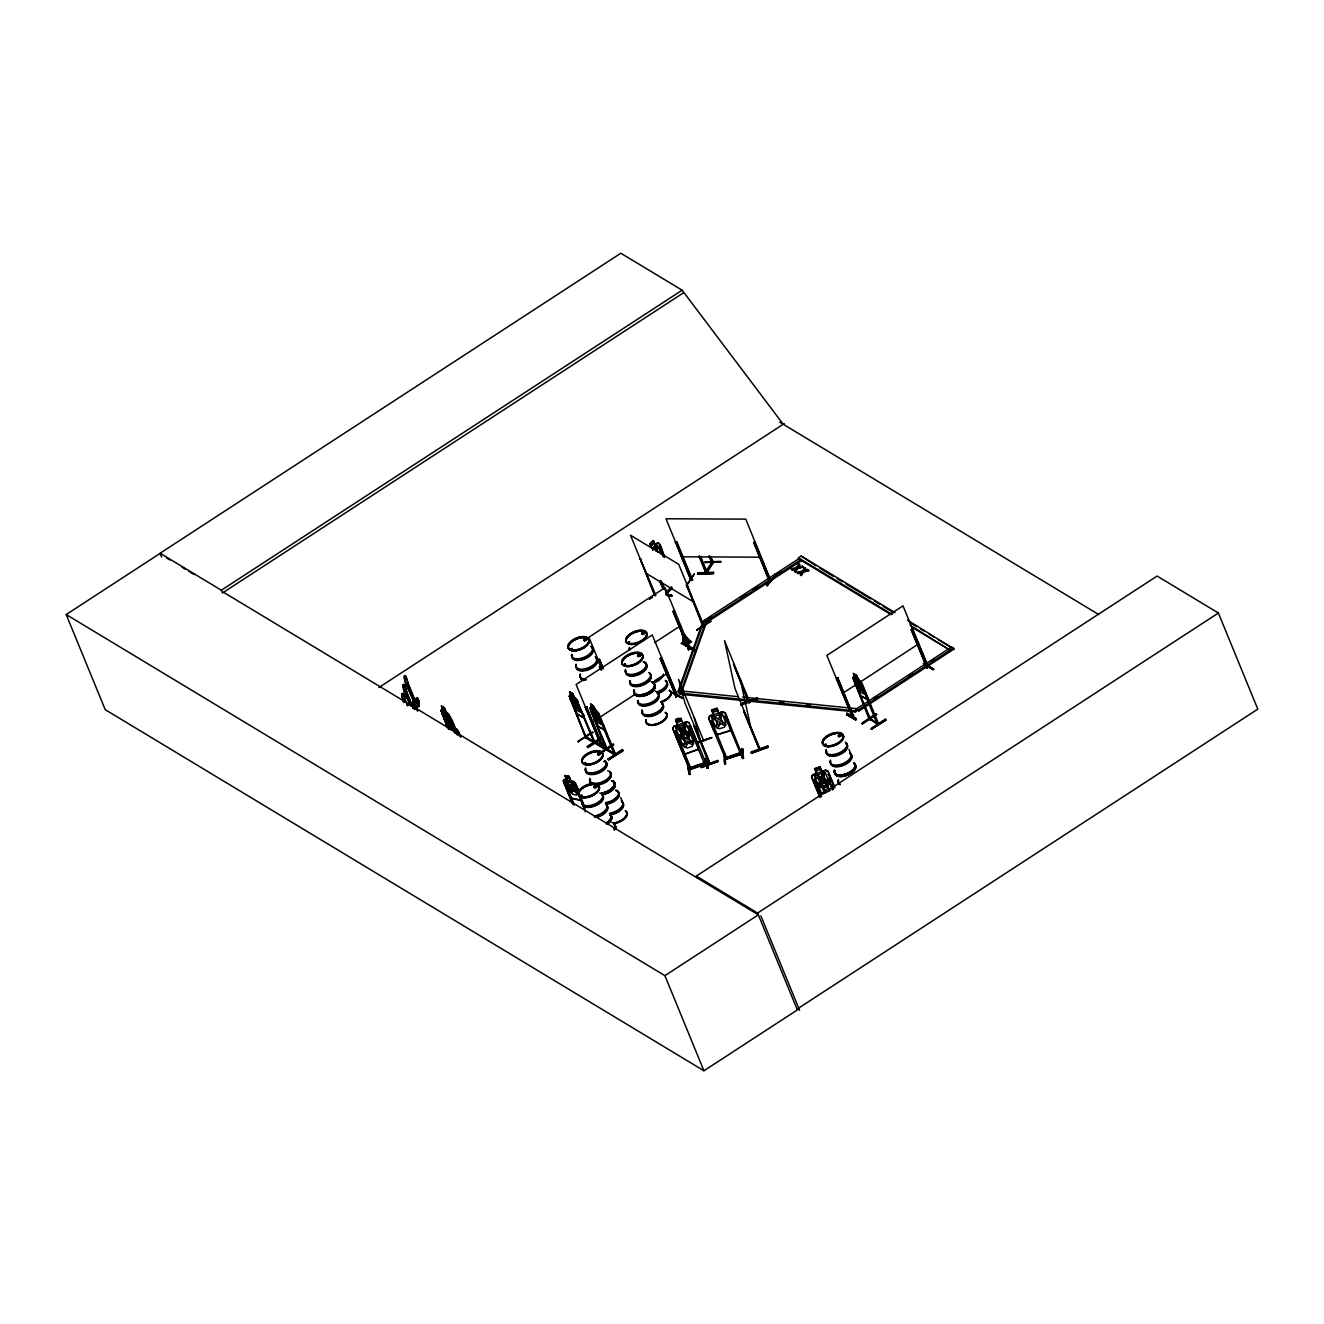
<?xml version="1.0" encoding="UTF-8"?>
<svg xmlns="http://www.w3.org/2000/svg" width="1324" height="1324" viewBox="0 0 1324 1324"><rect width="100%" height="100%" fill="white"/><g stroke="black" fill="none" stroke-linecap="round" stroke-linejoin="round"><path stroke-width="1.5" d="M655.777 550.949L656.886 545.654L656.969 551.496M821.377 777.618L822.038 778.495M822.783 780.663C818.133 780.995 840.326 788.674 823.18 779.174C827.914 767.175 819.887 774.606 821.608 778.164M604.687 748.871L595.552 743.393L604.687 748.871L605.151 747.563L595.966 742.251L605.118 747.58M846.996 713.404L846.599 714.579L855.718 719.975L856.181 718.667L847.029 713.305L856.181 718.667M855.718 719.975L846.582 714.497L856.512 719.462M682.621 730.236C683.416 726.098 668.272 725.403 682.009 731.56C677.805 747.894 685.302 730.6 683.416 731.99M748.325 700.793C750.394 699.618 749.881 704.947 749.252 700.462M749.881 702.498L749.036 702.796L733.446 663.986M760.026 748.722C758.867 752.082 758.321 745.131 759.48 748.209M759.099 749.053L743.658 710.856L760.092 749.367M694.256 574.004L686.908 585.506M418.831 701.803L417.854 698.377L413.204 699.684L414.064 706.999L413.055 704.153L417.705 702.845L418.98 706.536L413.005 708.307M413.204 699.684L413.866 706.122L413.055 704.153M414.644 699.618L415.438 700.545M414.842 700.843L414.743 699.568L417.854 698.377M415.57 708.141L415.604 709.068L415.306 706.95M416.497 697.996L418.152 703.623M417.457 709.697L416.663 707.347L417.887 710.773M417.705 702.845L413.055 704.517M418.516 704.815L417.838 698.758M406.931 704.219L418.864 700.859L418.996 706.006L418.781 704.732L412.807 706.42M687.636 765.504L689.407 774.507L687.619 765.471L688.563 765.173C689.076 761.797 687.487 776.807 690.334 774.176L688.563 765.173M724.807 754.366L724.062 754.829L725.006 754.531C725.387 751.171 722.97 766.48 725.684 763.898L724.642 753.737M724.741 764.147L724.096 754.697M579.316 795.145L579.25 794.367M414.528 699.469L407.544 682.39A5.958 1.142 74.3 0 0 407.163 680.884M415.24 707.976L415.306 707.959M415.852 707.926L416.067 708.936M416.944 700.264L416.315 699.155L415.24 700.528M417.043 698.956L417.077 698.724M417.441 700.115L417.209 699.105L417.325 699.949M759.248 748.904L743.658 710.856M572.1 648.644L571.256 648.495M572.134 648.429L570.892 649.323M584.215 639.972L585.191 638.664M585.738 640.253L586.284 639.244L585.009 639.922M586.515 639.26L585.539 639.757M586.416 639.624C584.397 637.489 588.352 639.144 585.969 640.121M585.572 762.492C584.298 764.494 585.092 761.449 585.704 763.071M580.955 795.459L581.997 795.674M581.319 796.088L582.163 795.906L581.104 795.492M598.233 754.25L600.153 753.257M596.081 787.284C592.142 787.846 597.604 784.056 596.247 787.085M624.663 665.244L624.597 663.953M624.779 664.118C625.292 665.327 625.226 663.688 624.448 664.185M629.148 641.71L629.397 643.001L628.586 641.974M628.387 642.206L629.347 642.587M628.883 642.934L629.281 641.792M638.003 655.181L637.672 656.009L638.962 656.125M638.449 654.685L638.764 655.628M642.471 632.607C640.121 636.745 646.873 630.936 643.067 633.567M643.05 633.501L642.239 633.584L643.183 632.872M826.226 744.154L826.209 745.114L825.067 744.369M839.035 736.475L840.773 735.217M839.35 736.309L838.605 735.184L840.773 734.555L839.664 735.813M703.838 741.092L678.633 679.493L684.922 702.928L710.078 763.683M703.408 739.603L703.276 739.702M708.572 762.641L709.598 762.591M709.995 763.634L709.283 763.865M825.348 793.043L826.093 789.418M600.897 744.237L600.765 745.561L602.337 744.535M600.186 744.187L602.255 743.724M602.089 743.327L602.635 744.816L601.228 745.66L576.139 684.491L652.285 634.924L677.507 695.994M676.696 694.819L675.77 696.738L677.193 695.795M687.967 648.065L689.241 647.221M689.043 649.571L688.48 648.181L689.721 647.32L690.284 648.71L665.045 587.641L588.915 637.208L601.394 667.66M851.994 716.416C849.015 713.603 856.76 714.612 852.193 716.863L826.855 655.413L903.001 605.829L928.074 666.998L926.651 667.941L927.975 665.757L928.538 667.081L912.468 628.95L911.193 629.794L926.966 668.124M851.365 715.192L853.119 714.43M852.97 714.579L851.233 715.291M926.237 666.402L926.651 667.941M823.495 793.572L824.587 788.823C814.326 784.884 820.665 781.458 825.332 787.3C824.72 779.902 831.472 778.876 826.855 787.979L829.652 789.898M698.278 573.408L713.669 573.027L698.062 572.829L713.487 572.183L713.421 573.573L698.013 574.103L713.421 573.573M697.996 574.037L698.079 572.746M416.315 707.992L416.249 708.985L415.901 707.777M706.519 570.876C698.857 580.591 721.828 548.153 706.751 571.058M705.742 570.909L706.586 573.127L713.322 562.485L705.775 573.242L705.344 571.654L706.503 570.776M701.075 558.86L706.387 572.299L707.215 572.117L706.304 572.299M681.297 643.348L687.868 639.062L691.691 641.759L685.6 645.731L681.347 643.481L687.868 639.062M799.332 558.397L704.169 620.377L705.924 621.436L681.215 690.929L681.694 692.121L678.5 692.651L678.004 691.459L702.713 621.949L705.924 621.436L801.103 559.456L801.583 560.648L706.42 622.611L682.39 690.185M679.179 690.714L702.514 625.077M440.991 710.74C447.164 707.744 454.165 722.937 454.794 728.465M441.14 710.64L441.488 709.664M449.697 726.313L450.094 725.072L457.012 729.359M451.302 729.789L450.193 725.254M569.303 696.374L569.701 695.133L576.619 699.42L574.384 698.261L572.498 693.495L576.668 700.628L594.493 742.929L578.472 704.02M569.452 696.275L569.8 695.315L571.62 696.606L569.701 691.608L574.517 705.907L577.529 710.541L580.309 712.213L580.243 709.366M598.051 726.197L605.167 730.401L598.051 726.313L590.338 707.446L597.405 711.633M590.239 708.489L590.587 707.529M869.156 717.591L870.232 719.908L852.937 678.07L853.467 676.945L860.385 681.231M853.07 678.186L853.566 677.127M414.429 700.396L414.925 700.727M666.055 594.145L671.98 595.618M654.553 595.452L640.005 558.364L655.86 595.502M702.465 625.309L703.292 625.789L687.355 586.929L702.365 625.242M703.044 625.838C704.12 623.538 700.595 623.918 703.226 624.034M586.052 737.22L595.039 742.549L576.437 699.386L578.224 701.538M606.293 749.914L591.232 711.385L607.749 749.98C606.144 751.569 605.846 746.256 607.186 748.606M615.114 754.233C613.128 756.054 614.104 750.36 615.114 754.233L615.776 754.829L598.944 713.752M614.353 754.647L597.455 712.842C596.23 709.333 587.227 697.947 592.407 708.82L595.303 718.121L598.332 722.772L601.096 724.427L601.046 721.58M615.71 754.73L606.342 749.765L615.279 755.16L599.259 716.234M870.646 719.478L854.212 680.983L869.256 719.511L870.679 719.379M878.226 722.97L876.637 722.821L878.209 722.904L876.654 722.887L878.027 724.774L862.238 685.832M878.689 724.311L869.719 718.982M749.351 701.273L749.119 700.429L748.557 701.389M676.564 737.634L677.756 735.416L690.4 730.765L692.882 731.725M829.304 779.224L831.77 780.184L829.321 779.042L825.58 780.481L823.644 775.698L818.133 777.668L820.086 782.451L816.494 783.626L815.253 786.075L816.643 783.758M819.672 796.849L811.513 776.956C812.588 772.653 820.135 774.788 814.426 768.681L819.937 766.745L821.873 771.528L825.613 770.105L828.079 771.263L834.865 787.697M811.529 777.056L812.919 774.755M584.827 640.353L584.347 639.293M628.685 642.653L629.562 641.991M641.66 633.501L642.67 632.409L641.792 633.236M644.292 632.889L643.183 633.882M638.019 655.645L639.674 654.387M640.088 655.496L640.088 654.503L639.492 655.959M581.782 795.128C578.687 796.403 584.381 794.979 581.17 796.287M826.176 744.684L824.802 745.114L825.266 744.154M838.853 736.127L838.721 735.184M713.404 714.745L709.813 715.771L708.539 718.138L725.717 759.314M709.962 716.003L708.754 718.154L713.868 730.534L717.575 734.572M581.468 800.573L571.803 798.471L568.476 793.506L563.329 780.928L564.223 779.472L566.887 780.068M563.478 781.028L564.338 779.654M690.78 767.788L688.976 768.466M705.675 762.591L690.88 767.87M682.34 633.468L683.267 633.137L689.49 641.726L686.113 644.176L683.73 643.828L682.34 633.468L683.73 643.828M682.373 633.6L683.267 633.137M683.532 643.017L684.144 642.024M705.411 562.534L720.819 561.955L705.742 562.187M710.905 556.891L713.338 562.7L712.693 561.31L711.385 562.286L712.759 561.095L712.08 562.253M415.587 709.101L415.256 708.042L415.057 708.969M666.651 593.88L672.112 588.154M791.322 568.956L796.452 568.939L792.331 570.164L791.322 568.956L796.535 567.433L798.869 564.041L799.911 565.282L798.058 567.946L799.58 564.487M791.653 569.75L796.866 568.228L798.869 564.041M803.916 571.488L805.77 568.807L804.727 567.582L802.394 570.975L797.18 572.498L798.207 573.706L802.311 572.464L800.49 575.096L801.219 575.526L803.519 572.183L808.798 570.644L807.789 569.436L803.602 570.694L808.798 570.644M802.725 571.769L804.727 567.582M795.36 571.985L797.329 567.864L802.625 566.308L802.94 567.102L797.66 568.658L795.36 571.985L794.317 570.76L796.138 568.145M801.219 575.526L803.188 571.389L808.484 569.85M803.602 570.694L805.455 568.029M739.868 752.826L741.639 752.33L726.793 757.46C722.788 756.352 727.025 761.201 724.791 757.99M725.105 757.494C727.108 756.285 728.299 759.761 725.337 759.049M794.632 571.554L796.452 568.939M800.49 575.096L801.996 571.687L797.18 572.498M690.35 578.969L690.88 580.409L675.472 541.88L676.829 541.88L692.584 579.929L690.499 578.538M675.207 542.261L676.829 541.88M686.08 585.506L694.339 573.937M691.591 578.919L690.35 578.538M753.637 542.625L755.259 542.261L753.637 542.625L769.244 580.673L770.75 580.673L745.776 519.14L665.989 518.76L691.078 579.929L692.584 579.929M769.74 580.193C774.043 579.233 765.388 578.737 770.187 579.283M769.36 580.309L770.849 580.26M770.452 578.919L768.681 579.333L753.902 542.261M774.474 576.602L767.01 585.87L771.147 578.936M771.247 579.002L766.778 585.109M771.611 579.614L767.092 585.754M585.556 736.69L584.894 736.094L586.383 736.376M878.805 724.36L861.924 683.349M596.114 742.996L605.482 748.358M688.381 649.554L688.017 647.916M681.43 734.092L679.311 736.641L682.903 745.379L687.189 748.126L692.32 746.289L693.544 741.556L689.953 732.817L686.56 732.255M820.334 782.55L818.215 785.099L821.807 793.821M712.775 563.445C710.64 564.14 715.076 563.18 711.915 561.343M713.653 714.745L711.518 717.178L715.109 725.916L719.412 728.779L724.576 727.157L725.8 722.523L722.225 713.802L718.816 713.106L717.012 708.208L711.485 710.061L713.653 714.844L711.733 710.061M688.844 768.135C691.078 765.007 691.922 771.991 690.433 767.953M689.423 769.509L691.012 769.343M703.954 762.806L690.714 767.473M704.534 764.196L688.927 726.148L690.433 725.618L706.288 763.915L705.278 762.243L703.872 762.756L704.765 764.494M742.532 697.119L856.976 708.688L857.472 709.879L855.585 711.948L679.824 694.19L679.344 693.015L681.215 690.929L738.444 696.705M679.344 693.015L855.105 710.756L856.976 708.688M584.629 638.929L583.917 640.303L585.208 640.419M584.496 639.128L584.761 640.419M644.258 633.501L644.424 632.409L642.686 632.558M625.772 664.797L624.845 665.012M639.922 655.661C642.306 654.701 637.771 654.006 640.154 654.387M599.093 752.909L597.819 753.753L599.507 754.283M599.772 753.621L599.259 752.826M594.294 786.588L595.568 785.744M596.247 786.439L595.734 785.645M596.445 786.936L597.157 786.108L596.197 785.662M838.39 735.499L839.681 734.654M840.558 735.846L840.773 734.555M651.888 548.649L649.819 543.949L653.328 540.49L655.248 545.157M650.134 543.999L653.278 540.755M655.049 545.422C660.411 536.899 662.199 553.2 664.3 555.881M657.449 543.121L652.053 548.682L649.819 543.949M652.699 550.238L655.843 546.994L657.995 552.24M658.806 547.193L660.196 546.299L664.416 557.636M671.235 587.095L665.922 592.606L671.715 587.161M666.336 593.599L671.649 588.088M564.09 779.588L573.805 781.723M563.329 780.928L573.209 804.744M565.166 775.566L567.086 780.25L565.662 781.359L569.254 790.097L572.845 794.284L576.685 795.128L577.198 791.835L573.623 783.096L570.925 781.094L569.072 776.278L570.793 781.21M572.034 803.205L564.636 783.825L565.762 784.073L574.351 804.992M564.239 784.189L565.762 784.073M570.876 781.077L573.805 781.574L575.791 783.543L578.737 790.709M573.805 781.574L578.621 790.825M575.394 786.622L576.916 786.506L575.394 786.622L585.142 810.487M568.476 793.506L571.803 798.471M677.491 696.076L661.437 657.846L660.163 658.69L676.283 696.854M852.044 716.449L853.682 715.821M853.434 716.036L837.629 677.689L836.338 678.533L852.507 716.714L851.928 715.324M926.668 667.842L928.223 666.899M926.8 667.793L928.289 667.313M452.163 726.446L451.335 727.108L452.758 730.6M629.43 642.306L628.619 642.14M639.823 655.198L638.731 655.711M640.237 655.579L639.178 656.174M598.498 753.124L597.703 754.432L599.276 754.498M599.772 754.25C601.824 753.902 599.342 751.618 600.235 753.621M594.972 785.943L594.178 787.267L595.486 787.383M839.135 735.134L839.135 736.293M840.856 735.763L839.797 736.343M706.586 573.127L699.436 556.014M640.816 558.844L639.509 558.695M649.389 599.342L652.55 597.273M601.841 669.315L598.084 660.146L599.358 659.302L603.43 668.653M599.673 659.484L598.084 660.146M672.923 611.407L674.528 610.761L672.923 611.407L688.695 649.736M711.236 621.32L696.523 630.356L702.597 625.507M705.675 623.339L710.475 620.277L696.606 630.323M585.307 707.43L586.913 706.768L585.307 707.43L601.162 745.76L600.848 744.204M660.163 658.69L661.437 657.846M688.53 649.455L689.969 648.512M695.464 650.763L694.355 650.514L694.686 651.309C696.921 650.812 687.305 643.365 685.567 645.913L685.369 645.119M672.46 692.402L682.704 698.062L672.956 692.965M595.568 743.492L596.032 742.168M672.791 693.197L682.688 698.029L673.585 692.684M600.914 745.478L602.652 744.717M675.77 696.738L677.044 695.894L676.63 694.421M677.358 696.076L676.084 696.921L660.477 658.889M836.652 678.716L837.943 677.871M911.193 629.794L912.799 629.132M932.94 669.696L923.49 663.506L932.94 669.696L933.685 669.1M933.718 669.133L923.904 664.085L932.659 668.868M797.031 1009.136L1257.8 709.118L1218.378 613.012L1157.093 576.056L696.325 876.074L757.609 913.047L797.362 1009.931L703.921 1070.768L105.208 709.664L66.2 614.551L159.625 553.713M161.627 557.056L160.072 553.25L620.84 253.232L682.125 290.188L783.229 424.259M160.072 553.25L221.356 590.223L682.125 290.188M683.25 292.968L222.482 592.986L221.356 590.223M378.846 687.553L784.304 423.548M451.931 723.715L451.981 726.578L449.217 724.907L446.205 720.273L441.537 706.172L444.351 707.744L451.219 722.507M447.098 727.174L442.133 713.537L449.184 729.243M442.944 714.017L441.637 713.851M448.29 713.653L455.059 728.448M450.16 718.369L454.844 729.789M446.022 723.185L441.008 710.508L448.687 729.557M452.014 726.231L450.094 721.547M449.713 726.098L451.153 729.921M449.101 728.349L446.171 723.086L449.101 728.233M456.995 729.226L460.835 736.856M460.669 736.955L458.617 731.477M654.701 642.587L680.652 625.689M585.572 737.65L570.445 699.171L586.366 738.031L585.721 735.796M571.256 699.668L569.949 699.486M798.902 559.026L798.405 557.834L801.186 556.03L895.057 612.648M708.108 619.301L711.584 617.05M740.993 597.902L746.19 594.509M753.108 590.008L758.304 586.631M775.599 575.361L780.796 571.985M586.201 738.014L569.32 696.143L577.413 713.984M589.958 708.472L606.988 750.245M583.371 714.083L584.083 718.088M592.06 711.882L590.736 711.716M593.301 705.709L595.37 710.293M577.247 714.083L584.364 718.187L577.264 713.984M597.24 711.617L599.027 713.752L595.188 710.491M591.745 722.54L595.204 720.289M598.663 718.038L635.007 694.372M654.039 681.976L667.875 672.973M595.121 721.05L598.051 726.313M578.058 741.672L592.705 732.503M593.086 741.341L586.549 736.773M587.691 747.398L587.277 746.62L601.609 737.385L587.575 747.249M601.642 737.435L587.326 746.67M587.608 747.415L601.857 737.964M588.022 747.597L602.37 738.395L601.559 737.336M600.583 752.396L613.31 744.105L613.641 744.899L600.947 753.157M600.451 752.86L613.641 744.899M600.782 752.975L613.277 744.138M613.873 753.555L607.335 749.003M608.064 758.851L622.363 749.566L623.157 750.609L608.891 759.943L608.163 758.95M622.429 749.649L608.428 759.562L623.091 750.526M608.395 759.645L622.644 750.178M877.514 722.441L877.299 724.344L860.434 682.439L856.429 675.207L853.301 673.519L856.231 675.406M853.467 676.945L855.387 678.418L853.467 673.419M856.429 675.207L858.151 680.089L861.841 683.449L866.872 695.911M852.937 678.07L861.014 695.911L858.25 690.532M855.023 681.479L853.715 681.314M860.203 681.215L861.841 683.449M842.461 693.462L856.297 684.442M859.822 682.323L860.153 686.56L864.258 693.296L859.955 687.206L860.17 690.747L859.259 690.218L858.945 685.849L854.857 679.328L859.144 685.153L858.945 681.827L859.822 682.323L918.591 643.878M866.988 695.994L868.13 699.999L867.038 695.812M907.47 620.129L953.992 649.091L858.813 711.054L857.058 709.995L856.578 708.803L951.741 646.84L952.237 648.032M874.37 698.724L877.829 696.474M908.976 676.2L912.435 673.949M931.467 661.553L934.926 659.302M856.578 708.803L858.333 709.863L953.495 647.899M869.239 717.641L869.653 718.518M876.289 713.702L861.974 723.02L862.338 723.781L876.604 714.497L876.289 713.702L862.205 723.616M869.818 719.031L878.16 724.691L877.183 722.424M876.852 723.152L870.315 718.584M757.609 913.047L1218.378 613.012M66.2 614.551L664.913 975.656L758.354 914.818L223.574 592.291M642.537 632.872L643.927 632.541M638.383 654.635L639.459 654.387M638.681 654.553L637.771 655.314L638.714 656.141M639.293 655.463L639.873 654.884M689.572 648.661L688.844 649.637L673.254 611.605M598.349 753.273L599.689 753.025M599.342 753.902L599.888 752.893M599.64 753.819L598.779 754.15M853.285 714.828L852.408 714.381L853.368 715.639M415.554 708.704L415.703 706.851L417.408 711.005M585.324 811.778L580.392 798.173M690.913 579.929L692.419 579.879M692.088 580.342L691.74 578.919M769.823 579.349L770.667 580.74L754.994 542.625M720.455 561.393L705.08 561.939L705.361 562.783M689.738 648.628L689.39 647.138M676.481 694.504L675.455 695.646M853.037 715.804L837.629 677.689M706.222 763.6L704.418 764.56M705.94 764.08L689.655 769.757L672.609 728.514L673.883 726.181L672.84 728.614L689.837 769.757M740.679 754.101L724.907 716.218L726.429 715.738L724.907 716.218M741.291 752.396L741.887 754.25L725.535 759.314L741.854 753.786M741.887 754.25L725.155 712.825L722.705 711.7L718.949 712.991M584.91 638.929L586.4 638.681M638.78 654.801L640.204 654.817M839.399 734.986L840.525 734.787M825.994 745.247L824.852 745.048M694.289 725.651L710.161 763.981M696.573 742.35L711.766 737.584L696.656 743.244M696.821 742.913L711.766 737.584M701.389 767.506L718.088 761.118L717.757 760.324L701.058 766.629L701.439 767.622L718.154 761.366L701.29 767.208M749.831 701.852L740.927 704.865L740.613 704.07L757.394 698.013L757.692 698.791L754.465 699.966M740.613 704.07L757.394 698.013M740.927 704.865L750.129 700.992M753.819 699.585L757.692 698.791M740.861 704.649L757.626 698.592M743.84 711.667L744.237 710.64M767.804 745.859L751.039 751.949L751.486 753.224L768.251 747.15L767.854 745.991M751.353 752.76L768.135 746.653L751.486 753.224M751.469 753.191L768.251 747.15M679.51 729.408L684.64 727.571M685.352 753.869L698.013 749.334M681.512 750.195L685.302 754.183L698.211 749.45L698.029 744.27M818.414 777.867L823.528 775.93M816.511 783.725L829.337 779.141M827.98 791.62L824.554 792.844L820.963 784.106L826.11 782.269L829.685 790.991M680.933 718.618L675.803 720.422L677.722 725.105L675.588 727.538L679.162 736.276L683.449 739.057L688.596 737.236L689.821 732.52L686.229 723.781L682.836 723.202L681.033 718.303C668.405 718.105 683.399 725.751 673.899 726.28L686.693 721.845L689.026 722.937M682.985 723.069L686.709 721.646L689.159 722.705L697.831 744.32M675.505 730.881L674.048 731.725L675.505 730.881L691.178 769.227M681.628 744.866L694.306 740.397M681.595 745.18L677.772 741.092L681.595 745.18L694.521 740.513L694.322 735.35M689.589 769.459L705.857 763.667M706.817 767.457L708.075 767.92L706.817 767.457L705.179 758.486M814.69 768.88L819.837 767.059M812.936 774.854L825.63 770.204M814.409 779.323L812.953 780.167L814.409 779.323L821.426 796.452M827.831 774.59C829.602 772.157 829.42 785.016 833.342 788.227M829.585 790.13L820.532 793.324L816.693 789.634M829.718 790.263L820.483 793.622L816.676 789.534M712.792 562.501L710.376 556.908M606.508 748.01L605.647 748.457L606.69 748.921M614.617 753.803L607.087 749.401M711.733 710.161L716.896 708.423L718.816 713.206M709.829 715.87L722.705 711.7M711.435 720.471L709.929 721.266L711.435 720.471L727.058 758.834M717.575 734.472L730.302 730.451M713.702 730.716L717.509 734.77L730.517 730.666L730.318 725.469M742.698 748.821L742.565 758.569L743.509 758.271L742.814 748.904L741.887 749.202C741.589 745.114 740.265 760.009 743.509 758.271M797.727 567.152L802.625 566.308M798.058 567.946L802.94 567.102M797.511 573.292L800.987 572.282M407.544 682.39L415.388 701.29L414.942 704.616L407.395 686.941A5.958 1.142 74.3 0 1 404.184 677.54A5.958 1.142 74.3 0 1 406.7 679.427M407.395 686.941L415.289 704.517M409.977 704.749L406.203 695.911A5.958 1.142 74.3 0 1 403.439 689.192A5.958 1.142 74.3 0 1 403.588 684.624A5.958 1.142 74.3 0 1 406.352 691.36L413.452 708.357M406.203 695.911L411.085 706.404M407.809 705.907L405.194 700.313A5.958 1.142 74.3 0 0 401.983 693.594A5.958 1.142 74.3 0 0 403.638 702.448M416.845 699.353L416.961 699.883M414.015 702.051L418.649 700.744M407.047 704.55L419.112 701.091M406.898 705.162L419.096 701.72M410.986 704.368L419.079 701.968M411.102 704.98L419.063 702.663L418.864 700.859M412.923 706.751L418.897 705.063M412.774 707.364L419.013 705.593L412.889 707.595M412.889 707.678L418.996 706.006M413.551 708.588L416.646 707.728M642.967 632.376L644.159 632.574M598.994 752.893L599.938 753.058M839.648 735.747L838.754 735.747M822.518 780.68C823.958 785.281 815.898 792.249 820.913 780.018C810.636 776.029 816.991 772.653 821.658 778.495M593.979 742.003L594.923 742.499M615.114 755.11L614.468 752.909M726.28 757.129L727.224 758.784M740.596 754.597L740.116 752.711M678.004 691.459L681.215 690.929M624.978 663.837L625.391 663.953M596.032 785.546L596.71 786.439M594.41 786.787L595.287 786.903M705.03 561.988L720.753 562.203L720.438 561.409M742.036 753.687L741.639 752.33M774.441 574.318L775.483 574.997M769.145 578.853L770.303 578.919M690.797 580.293L692.154 580.293L676.564 542.261M707.943 767.854L706.304 758.917L705.03 758.453L707.132 768.251M705.46 759.066L707.33 768.069M681.595 556.808L761.383 557.189M749.632 701.819L724.542 640.651L734.936 688.331L760.042 749.583L759.844 748.689M753.24 699.337L757.328 699.751M779.803 702.034L783.891 702.448M806.366 704.716L810.453 705.129M641.875 633.302L642.752 634.064M653.328 540.49L655.198 545.438L657.515 545.256L661.106 553.995M666.022 594.277L671.764 595.088M666.204 594.989L672.145 595.75M671.582 596.181L667.726 595.767L671.566 596.33M825.464 780.697L828.857 781.276L832.448 790.014M821.741 771.644L825.133 772.24L828.725 780.978L827.5 785.695L822.353 787.499L818.067 784.735L814.475 775.996L816.594 773.464L814.674 768.781M569.072 776.278L564.835 775.5L566.953 780.366M565.034 775.682L568.873 776.526M571.951 798.223L581.418 800.292M657.3 543.088L659.203 543.519L664.317 555.997M417.01 698.741L417.325 699.453M594.228 742.863L585.489 737.7L584.894 736.094M692.717 731.858L690.4 730.765L686.659 731.924M825.613 770.386L827.914 771.379M689.291 640.915L683.118 633.071M722.705 711.981L725.006 713.04M452.179 725.833L447.876 719.743L448.091 723.285L447.181 722.755L446.867 718.402L442.779 711.882L447.065 717.691L446.867 714.381L447.744 714.877L448.075 719.097L452.063 725.353M933.734 669.166L923.589 663.473M687.355 586.929L688.182 587.426L686.858 587.26M694.488 650.514L685.269 645.102L694.835 651.077M685.633 645.698L694.686 651.309M672.807 692.932L682.075 698.36M797.412 1008.905L799.564 1010.195L760.886 915.877M779.72 422.141L1098.804 614.584M815.849 565.762L801.186 556.03M819.391 567.913L833.557 576.453M837.099 578.588L842.412 581.799M845.953 583.934L870.762 598.895M874.303 601.03L879.616 604.224M883.158 606.359L893.783 612.78M909.72 622.396L916.804 626.666M920.346 628.801L923.887 630.936M929.2 634.146L934.512 637.341M938.054 639.475L953.992 649.091M798.405 557.834L892.293 614.468M910.002 625.143L949.457 649.836L912.253 627.394M799.828 559.589L891.002 614.584M861.03 695.795L868.13 699.999L861.014 695.911M646.112 573.292L694.289 602.354M876.604 714.497L862.338 723.781M569.535 691.707L572.63 693.495M590.487 704.136L593.268 705.808M569.701 691.922L572.464 693.594M572.448 693.975L570.677 692.899L573.093 695.53M590.438 707.628L592.407 708.82L590.653 704.037M586.052 737.104L593.665 741.473M444.318 707.843L441.388 705.957L443.308 710.955L441.339 709.763M448.141 713.884L446.072 712.626L444.185 707.86M449.928 721.646L453.023 723.434M450.094 721.861L453.056 723.334L459.213 735.813M452.841 723.914L451.07 722.838L453.487 725.469M450.458 722.821L447.694 721.166L444.103 712.428L446.867 714.083L452.014 726.545M454.777 728.217L458.385 731.576M166.543 557.884L170.002 559.969M182.1 567.268L185.542 569.353M189.001 571.438L194.198 574.566M709.316 764.296L693.693 725.866M707.082 572.167L700.843 556.941M705.874 573.127L698.89 556.03M885.342 719.164L871.043 728.448L871.374 729.226L886.137 720.239L885.309 719.147M682.919 729.938C681.297 724.178 689.241 720.306 684.276 730.732C697.417 735.945 684.988 737.7 683.631 731.742M681.661 750.013L685.302 754.183M683.3 633.269L689.49 641.726M454.628 732.486L451.484 727.455L455.77 733.281L455.572 729.954L456.449 730.451L456.797 734.688M683.201 633.418L688.894 642.719M682.886 633.071L684.491 636.066M758.669 748.292L759.38 747.365M683.002 633.567L687.653 643.613M911.508 629.976L927.114 668.024M853.616 673.635L858.283 687.719L861.295 692.353L864.076 694.024L864.009 691.178M858.333 709.863L858.813 711.054M855.105 710.756L855.585 711.948M848.949 749.318L850.72 753.687M768.781 578.919L769.31 580.789M827.897 771.28L834.534 787.432M821.757 771.743L819.937 766.745M814.475 779.637L821.492 796.75M811.728 776.956L819.97 797.296M709.499 555.964L712.544 563.676M708.969 555.981L712.014 563.693M734.373 666.617L749.252 702.928M690.747 578.423L691.277 579.862M705.924 621.436L706.42 622.611M704.169 620.377L704.649 621.552M702.713 621.949L703.209 623.141M703.209 624.084L678.699 564.305L630.522 535.244L655.363 595.833M659.269 547.259L663.175 556.759M725.171 712.924L730.12 725.502M740.364 754.63L739.934 752.876L726.793 757.46M662.017 582.361L665.906 591.861M660.759 580.392L663.887 587.988M660.312 581.402L663.423 589.014M659.832 581.352L662.96 588.948M704.12 762.641L704.699 764.08M696.325 876.074L697.053 877.862M599.358 659.302L603.115 668.471M586.598 706.586L602.453 744.965M620.642 797.495L622.412 801.881M592.838 732.668L592.523 731.874L578.207 741.208L578.571 741.97M593.748 740.629L594.327 742.019M664.913 975.656L703.921 1070.768M576.519 786.87L579.631 794.483M581.203 798.289L583.536 803.999M575.774 786.257L584.91 808.302M580.061 796.932L584.364 807.855M565.365 784.42L573.176 803.453M457.723 734.919L455.572 729.673L452.808 728.001L454.959 733.248M416.894 697.88L418.599 702.034M406.352 691.36L413.105 708.456M415.124 709.035L414.23 708.853M682.638 633.17L683.73 636.347M682.754 633.65L686.113 644.176M694.223 717.542L700.512 740.977M604.058 726.214L605.002 730.517M603.909 726.33L604.869 730.318M583.272 714L584.215 718.287M684.773 727.339C672.112 726.81 687.106 734.853 677.623 735.283L676.332 737.534M740.149 678.699L750.543 726.38M682.522 633.666L684.673 644.258M833.226 783.808L833.441 789.071M706.288 758.884L708.075 767.92M690.433 725.618L688.927 726.148M682.439 633.319L683.796 640.286M833.011 783.742L833.226 788.955M650.845 675.273A11.155 5.644 -22.3 0 1 641.213 685.832A11.155 5.644 -22.3 0 1 630.505 681.678M649.554 673.502A11.304 5.726 -22.3 0 1 642.355 684.806A11.304 5.726 -22.3 0 1 630.108 681.099M653.344 683.068A11.171 5.66 -22.3 0 1 646.228 694.239A11.171 5.66 -22.3 0 1 634.13 690.582M651.391 681.943A11.171 5.66 -22.3 0 1 647.386 693.23A11.171 5.66 -22.3 0 1 633.948 690.135M643.464 662.314A11.304 5.726 -22.3 0 1 640.717 673.072A11.304 5.726 -22.3 0 1 625.54 672.244M648.942 672.443A11.122 5.627 -22.3 0 1 643.183 683.002A11.122 5.627 -22.3 0 1 629.545 681.546M646.973 666.171A11.122 5.627 -22.3 0 1 635.52 675.703A11.122 5.627 -22.3 0 1 626.219 671.185M645.367 663.705A11.122 5.627 -22.3 0 1 646.509 664.78M649.339 672.956A11.304 5.726 -22.3 0 1 642.123 684.276A11.304 5.726 -22.3 0 1 629.876 680.553M643.249 661.768A11.304 5.726 -22.3 0 1 639.178 673.188A11.304 5.726 -22.3 0 1 625.573 670.06M644.656 661.934A11.155 5.644 -22.3 0 1 637.556 673.088A11.155 5.644 -22.3 0 1 625.474 669.431M661.95 704.103A11.155 5.644 -22.3 0 1 654.85 715.274A11.155 5.644 -22.3 0 1 642.769 711.6M661.834 703.425A11.304 5.726 -22.3 0 1 654.619 714.728A11.304 5.726 -22.3 0 1 642.372 711.021M665.575 712.891A11.171 5.66 -22.3 0 1 658.458 724.079A11.171 5.66 -22.3 0 1 646.36 720.405M665.426 712.527A11.171 5.66 -22.3 0 1 658.309 723.698A11.171 5.66 -22.3 0 1 646.211 720.041M646.162 719.776A11.105 5.627 -22.3 0 0 658.193 723.417A11.088 5.61 -22.3 0 0 665.26 712.345A11.105 5.627 -22.3 0 1 658.193 723.417A11.088 5.61 -22.3 0 1 646.195 719.793M653.477 683.383A11.171 5.66 -22.3 0 1 646.36 694.554A11.171 5.66 -22.3 0 1 634.246 690.88M657.515 692.932A11.304 5.726 -22.3 0 1 650.316 704.236A11.304 5.726 -22.3 0 1 638.069 700.528M661.222 702.365A11.122 5.627 -22.3 0 1 654.122 713.504A11.122 5.627 -22.3 0 1 642.074 709.846M657.631 693.627A11.122 5.627 -22.3 0 1 650.531 704.765A11.122 5.627 -22.3 0 1 638.482 701.108M661.603 702.879A11.304 5.726 -22.3 0 1 654.404 714.199A11.304 5.726 -22.3 0 1 642.157 710.475M657.3 692.386A11.304 5.726 -22.3 0 1 651.458 703.11A11.304 5.726 -22.3 0 1 637.605 701.637M655.165 691.178A11.155 5.644 -22.3 0 1 652.451 701.786A11.155 5.644 -22.3 0 1 637.489 700.975M609.735 772.62A11.155 5.644 -22.3 0 1 609.437 779.339A11.155 5.644 -22.3 0 1 598.514 784.933M590.769 783.146A11.155 5.644 -22.3 0 1 590.537 780.117M609.603 771.942A11.304 5.726 -22.3 0 1 609.305 778.744A11.304 5.726 -22.3 0 1 598.233 784.404M593.334 784.387A11.304 5.726 -22.3 0 1 589.892 781.177M613.045 780.829A11.105 5.627 -22.3 0 1 612.764 787.515A11.105 5.627 -22.3 0 1 601.89 793.109A11.105 5.627 -22.3 0 0 612.764 787.515A11.105 5.627 -22.3 0 0 613.062 780.862A11.088 5.61 -22.3 0 1 612.747 787.532A11.088 5.61 -22.3 0 1 601.89 793.076M613.211 781.061A11.171 5.66 -22.3 0 1 612.913 787.797A11.171 5.66 -22.3 0 1 601.973 793.39M605.3 761.432A11.304 5.726 -22.3 0 1 598.084 772.753A11.304 5.726 -22.3 0 1 585.837 769.029M610.149 771.958A11.122 5.627 -22.3 0 1 600.533 782.501A11.122 5.627 -22.3 0 1 589.842 778.363M603.645 761.466A11.122 5.627 -22.3 0 1 600.931 772.041A11.122 5.627 -22.3 0 1 586.019 771.247M607.6 770.7A11.304 5.726 -22.3 0 1 603.529 782.12A11.304 5.726 -22.3 0 1 589.925 778.992M605.068 760.903A11.304 5.726 -22.3 0 1 597.869 772.206A11.304 5.726 -22.3 0 1 585.622 768.499M604.704 760.373A11.155 5.644 -22.3 0 1 597.587 771.528A11.155 5.644 -22.3 0 1 585.522 767.854M623.157 803.618A11.155 5.644 -22.3 0 1 610.778 814.839M621.866 801.847A11.304 5.726 -22.3 0 1 621.585 808.666A11.304 5.726 -22.3 0 1 610.496 814.326M625.623 811.331A11.171 5.66 -22.3 0 1 625.325 818.067A11.171 5.66 -22.3 0 1 614.386 823.66M602.519 794.632A11.105 5.627 -22.3 0 0 613.393 789.087A11.105 5.627 -22.3 0 0 613.691 782.385A11.088 5.61 -22.3 0 1 613.393 789.087A11.088 5.61 -22.3 0 1 602.536 794.648M625.474 810.983A11.171 5.66 -22.3 0 1 625.193 817.719A11.171 5.66 -22.3 0 1 614.237 823.296M611.754 781.143A11.171 5.66 -22.3 0 1 613.955 787.681A11.171 5.66 -22.3 0 1 602.288 794.152M615.776 790.66A11.304 5.726 -22.3 0 1 618.01 797.28A11.304 5.726 -22.3 0 1 606.193 803.833M621.254 800.805A11.122 5.627 -22.3 0 1 620.973 807.508A11.122 5.627 -22.3 0 1 610.066 813.068M617.679 792.066A11.122 5.627 -22.3 0 1 617.381 798.769A11.122 5.627 -22.3 0 1 606.475 804.33M621.651 801.318A11.304 5.726 -22.3 0 1 621.353 808.12A11.304 5.726 -22.3 0 1 610.281 813.78M615.561 790.13A11.304 5.726 -22.3 0 1 617.778 796.734A11.304 5.726 -22.3 0 1 605.978 803.287M616.967 790.296A11.155 5.644 -22.3 0 1 616.686 797.015A11.155 5.644 -22.3 0 1 605.763 802.592M850.306 754.366A11.155 5.644 -22.3 0 1 844.547 764.941A11.155 5.644 -22.3 0 1 830.876 763.485M850.174 753.67A11.304 5.726 -22.3 0 1 842.974 764.991A11.304 5.726 -22.3 0 1 830.727 761.267M855.089 764.229A11.171 5.66 -22.3 0 1 845.44 774.805A11.171 5.66 -22.3 0 1 834.716 770.651M854.94 763.882A11.171 5.66 -22.3 0 1 845.291 774.457A11.171 5.66 -22.3 0 1 834.567 770.303M845.871 743.178A11.304 5.726 -22.3 0 1 838.671 754.481A11.304 5.726 -22.3 0 1 826.424 750.774M849.561 752.611A11.122 5.627 -22.3 0 1 842.478 763.749A11.122 5.627 -22.3 0 1 830.413 760.092M845.986 743.873A11.122 5.627 -22.3 0 1 838.886 755.011A11.122 5.627 -22.3 0 1 826.838 751.353M849.958 753.141A11.304 5.726 -22.3 0 1 842.759 764.444A11.304 5.726 -22.3 0 1 830.512 760.737M845.655 742.632A11.304 5.726 -22.3 0 1 838.456 753.952A11.304 5.726 -22.3 0 1 826.209 750.245M845.275 742.102A11.155 5.644 -22.3 0 1 838.175 753.273A11.155 5.644 -22.3 0 1 826.093 749.599M854.096 763.567A11.171 5.66 -22.3 0 1 846.979 774.755A11.171 5.66 -22.3 0 1 834.881 771.081M840.095 784.851A11.304 5.726 -22.3 0 1 838.688 780.697M839.863 784.321A11.304 5.726 -22.3 0 1 838.473 780.15M839.747 783.626A11.155 5.644 -22.3 0 1 838.373 779.522M607.352 806.531A11.155 5.644 -22.3 0 1 597.72 817.09M606.078 804.76A11.304 5.726 -22.3 0 1 605.78 811.579A11.304 5.726 -22.3 0 1 594.708 817.239M609.834 814.31A11.155 5.644 -22.3 0 1 606.558 823.495A11.171 5.66 -22.3 0 0 609.868 814.326A11.171 5.66 -22.3 0 1 606.541 823.445L606.425 823.114A11.171 5.66 -22.3 0 0 609.685 813.896M601.775 794.268A11.304 5.726 -22.3 0 1 595.916 804.992A11.304 5.726 -22.3 0 1 582.063 803.519M605.465 803.701A11.122 5.627 -22.3 0 1 605.167 810.42A11.122 5.627 -22.3 0 1 594.261 815.981M601.874 794.963A11.122 5.627 -22.3 0 1 594.79 806.101A11.122 5.627 -22.3 0 1 582.726 802.443M605.846 804.231A11.304 5.726 -22.3 0 1 605.564 811.033A11.304 5.726 -22.3 0 1 594.476 816.693M599.755 793.043A11.304 5.726 -22.3 0 1 597.008 803.784A11.304 5.726 -22.3 0 1 581.848 802.973M601.179 793.192A11.155 5.644 -22.3 0 1 594.062 804.347A11.155 5.644 -22.3 0 1 581.981 800.689M609.503 813.681A11.088 5.61 -22.3 0 1 606.26 822.833M610 814.657A11.171 5.66 -22.3 0 1 606.723 823.876M611.688 822.436A11.155 5.644 -22.3 0 1 613.873 828.956M614.038 824.19A11.304 5.726 -22.3 0 1 614.468 830.115M613.823 823.644A11.304 5.726 -22.3 0 1 614.253 829.569M614.154 824.885A11.122 5.627 -22.3 0 1 615.528 828.99M595.932 658.491A11.155 5.644 -22.3 0 1 590.173 669.067A11.155 5.644 -22.3 0 1 576.503 667.61M595.8 657.796A11.304 5.726 -22.3 0 1 588.601 669.1A11.304 5.726 -22.3 0 1 576.354 665.393M591.497 647.304A11.304 5.726 -22.3 0 1 584.298 658.607A11.304 5.726 -22.3 0 1 572.051 654.9M595.188 656.737A11.122 5.627 -22.3 0 1 588.104 667.875A11.122 5.627 -22.3 0 1 576.039 664.218M592.755 649.074A11.122 5.627 -22.3 0 1 583.156 659.617A11.122 5.627 -22.3 0 1 572.464 655.479M595.585 657.25A11.304 5.726 -22.3 0 1 588.386 668.57A11.304 5.726 -22.3 0 1 576.139 664.847M591.282 646.757A11.304 5.726 -22.3 0 1 584.066 658.061A11.304 5.726 -22.3 0 1 571.819 654.354M590.901 646.228A11.155 5.644 -22.3 0 1 585.142 656.803A11.155 5.644 -22.3 0 1 571.471 655.347M600.897 669.166A11.122 5.627 -22.3 0 0 599.276 666.7A11.088 5.61 -22.3 0 1 600.848 669.183M585.738 679.758A11.122 5.627 -22.3 0 1 580.359 674.76A11.171 5.66 -22.3 0 0 585.771 679.907M599.507 667.279A11.122 5.627 -22.3 0 1 601.129 669.745M585.771 679.841A11.122 5.627 -22.3 0 1 580.392 674.826M583.652 679.99A11.171 5.66 -22.3 0 1 580.508 675.207M583.901 680.503A11.122 5.627 -22.3 0 1 580.524 677.358A11.088 5.61 -22.3 0 0 583.934 680.486M407.742 686.842A5.958 1.142 74.3 0 1 404.995 680.122A5.958 1.142 74.3 0 1 405.144 675.554A5.958 1.142 74.3 0 1 407.891 682.29M406.551 695.812A5.958 1.142 74.3 0 1 403.787 689.092A5.958 1.142 74.3 0 1 403.952 684.525A5.958 1.142 74.3 0 1 406.7 691.26M403.986 702.349A5.958 1.142 74.3 0 1 402.33 693.495A5.958 1.142 74.3 0 1 405.558 700.214M629.347 649.637A11.304 5.726 -22.3 0 1 629.612 647.982M629.744 650.365A11.122 5.627 -22.3 0 1 629.512 647.353M667.131 683.118A11.155 5.644 -22.3 0 1 657.498 693.677M665.856 681.347A11.304 5.726 -22.3 0 1 657.267 693.147M669.596 690.814A11.171 5.66 -22.3 0 1 661.106 702.481M660.858 701.836A11.105 5.627 -22.3 0 0 669.299 690.234A11.088 5.61 -22.3 0 1 660.858 701.836M669.447 690.449A11.171 5.66 -22.3 0 1 660.957 702.117M661.983 676.779A11.304 5.726 -22.3 0 1 652.947 682.654M665.244 680.288A11.122 5.627 -22.3 0 1 656.787 691.906M663.274 674.015A11.122 5.627 -22.3 0 1 653.195 683.167M665.641 680.801A11.304 5.726 -22.3 0 1 657.035 692.601M661.768 676.233A11.304 5.726 -22.3 0 1 652.732 682.108M659.799 677.358A11.155 5.644 -22.3 0 1 655.181 680.354M575.179 700.015L575.377 703.325L571.223 697.533L575.179 704.037L575.493 708.39L576.403 708.919L576.188 705.394L580.624 711.485L576.403 704.732L575.179 700.015M595.966 712.229L596.164 715.556L591.894 709.747L595.982 716.251L596.297 720.62L597.207 721.15L596.975 717.608L601.41 723.715L597.19 716.963L596.015 712.196M689.341 733.099L687.95 739.52C698.559 743.674 692.022 747.15 687.189 740.977C687.868 748.689 680.817 749.947 685.683 740.364C675.422 736.425 681.761 733.016 686.428 738.858L687.553 733.579L689.341 733.099M721.63 714.298L720.223 720.587C730.55 724.989 724.774 728.299 719.478 721.994C719.776 729.888 713.255 730.401 717.956 721.348C707.628 717.078 714.05 713.967 718.7 719.875L719.842 714.712L721.63 714.298M572.067 788.74C573.64 795.608 567.533 792.364 570.843 787.565L566.027 781.607L571.289 786.671C569.883 779.919 575.692 783.626 572.531 787.912L577.496 794.069L572.067 788.74M653.03 542.112L651.027 544.197L651.656 545.769L653.675 543.684L653.03 542.112M458.865 733.959L459.676 734.456L458.865 733.959M885.624 719.776L871.391 729.16L885.624 719.776M684.045 728.68L680.751 729.855L681.38 731.427L684.69 730.236L684.045 728.68M687.206 733.81L682.075 735.648L685.65 744.386L690.797 742.549L687.206 733.81M822.949 777.122L819.639 778.313L820.284 779.869L823.594 778.694L822.949 777.122M680.321 719.627L677.011 720.786L677.656 722.341L680.966 721.183L680.321 719.627M683.482 724.758L678.335 726.578L681.926 735.3L687.057 733.496L683.482 724.758M819.225 768.069L815.915 769.244L816.56 770.8L819.87 769.625L819.225 768.069M822.386 773.216L817.239 775.02L820.814 783.758L825.961 781.954L822.386 773.216M716.301 709.499L712.974 710.541L713.603 712.113L716.929 711.054L716.301 709.499M719.462 714.662L714.281 716.301L717.873 725.039L723.036 723.401L719.462 714.662M568.641 777.039L566.176 776.493L566.804 778.065L569.27 778.595L568.641 777.039M571.571 782.649L567.731 781.805L571.306 790.544L575.146 791.388L571.571 782.649M856.214 675.786L854.443 674.71L856.86 677.342L856.214 675.786M858.945 681.546L856.181 679.874L859.773 688.612L862.536 690.284L858.945 681.546M593.235 706.188L591.464 705.113L593.88 707.744L593.235 706.188M595.982 711.948L593.202 710.276L596.793 719.015L599.557 720.686L595.982 711.948M575.179 699.734L572.415 698.062L576.006 706.801L578.77 708.472L575.179 699.734M444.136 708.323L442.365 707.264L444.781 709.896L444.136 708.323M627.245 665.691A11.171 5.66 -22.3 0 0 642.703 655.628A11.171 5.66 -22.3 0 0 626.5 655.546A11.171 5.66 -22.3 0 0 627.245 665.691M647.254 692.932A11.105 5.627 -22.3 0 0 651.243 681.711A11.088 5.61 -22.3 0 1 647.254 692.932A11.088 5.61 -22.3 0 1 633.931 689.87A11.105 5.627 -22.3 0 0 647.254 692.932M627.642 666.535A11.105 5.627 -22.3 0 0 643.001 656.538A11.088 5.61 -22.3 0 0 626.914 656.439A11.105 5.627 -22.3 0 0 627.642 666.535A11.088 5.61 -22.3 0 0 642.967 656.522A11.105 5.627 -22.3 0 0 626.897 656.456A11.088 5.61 -22.3 0 0 627.642 666.502M627.377 666.005A11.171 5.66 -22.3 0 0 642.835 655.943A11.171 5.66 -22.3 0 0 626.633 655.86A11.171 5.66 -22.3 0 0 627.377 666.005M638.416 656.522A1.738 0.877 -22.3 0 0 640.816 654.966A1.738 0.877 -22.3 0 0 638.3 654.95A1.738 0.877 -22.3 0 0 638.416 656.522M646.575 695.1A11.105 5.627 -22.3 0 0 653.659 683.995A11.088 5.61 -22.3 0 1 646.559 695.067A11.105 5.627 -22.3 0 1 634.544 691.459A11.088 5.61 -22.3 0 0 646.559 695.067M613.773 787.267A11.171 5.66 -22.3 0 0 611.589 780.73A11.171 5.66 -22.3 0 1 613.823 787.35A11.171 5.66 -22.3 0 1 602.155 793.821A11.171 5.66 -22.3 0 0 613.773 787.267M587.293 764.13A11.171 5.66 -22.3 0 0 602.751 754.068A11.171 5.66 -22.3 0 0 586.549 753.985A11.171 5.66 -22.3 0 0 587.293 764.13M587.674 764.941A11.105 5.627 -22.3 0 0 603.032 754.928A11.105 5.627 -22.3 0 0 586.929 754.862A11.105 5.627 -22.3 0 0 587.674 764.941A11.088 5.61 -22.3 0 0 603.016 754.961A11.088 5.61 -22.3 0 0 586.962 754.879A11.088 5.61 -22.3 0 0 587.691 764.941M587.426 764.444A11.171 5.66 -22.3 0 0 602.883 754.399A11.171 5.66 -22.3 0 0 586.681 754.316A11.171 5.66 -22.3 0 0 587.426 764.444M598.465 754.961A1.738 0.877 -22.3 0 0 600.864 753.406A1.738 0.877 -22.3 0 0 598.349 753.389A1.738 0.877 -22.3 0 0 598.465 754.961M625.027 817.438A11.105 5.627 -22.3 0 0 625.325 810.751A11.088 5.61 -22.3 0 1 625.011 817.454A11.088 5.61 -22.3 0 1 614.154 822.998A11.105 5.627 -22.3 0 0 625.027 817.438M827.881 745.859A11.171 5.66 -22.3 0 0 843.322 735.796A11.171 5.66 -22.3 0 0 827.136 735.73A11.171 5.66 -22.3 0 0 827.881 745.859M846.566 773.712A11.105 5.627 -22.3 0 0 853.632 762.607A11.088 5.61 -22.3 0 1 846.549 773.679A11.105 5.627 -22.3 0 1 834.534 770.072A11.088 5.61 -22.3 0 0 846.549 773.679M828.245 746.67A11.105 5.627 -22.3 0 0 843.603 736.674A11.105 5.627 -22.3 0 0 827.517 736.591A11.105 5.627 -22.3 0 0 828.245 746.67A11.088 5.61 -22.3 0 0 843.603 736.69A11.088 5.61 -22.3 0 0 827.533 736.624A11.088 5.61 -22.3 0 0 828.261 746.67M828.013 746.19A11.171 5.66 -22.3 0 0 843.454 736.127A11.171 5.66 -22.3 0 0 827.268 736.061A11.171 5.66 -22.3 0 0 828.013 746.19M839.052 736.69A1.738 0.877 -22.3 0 0 841.435 735.134A1.738 0.877 -22.3 0 0 838.936 735.134A1.738 0.877 -22.3 0 0 839.052 736.69M848.519 774.672A11.105 5.627 -22.3 0 0 854.261 764.13A11.088 5.61 -22.3 0 1 848.519 774.672A11.088 5.61 -22.3 0 1 834.947 773.216A11.105 5.627 -22.3 0 0 848.519 774.672M583.768 796.949A11.171 5.66 -22.3 0 0 599.226 786.886A11.171 5.66 -22.3 0 0 583.023 786.82A11.171 5.66 -22.3 0 0 583.768 796.949M584.149 797.76A11.105 5.627 -22.3 0 0 599.507 787.763A11.105 5.627 -22.3 0 0 583.404 787.681A11.105 5.627 -22.3 0 0 584.149 797.76A11.088 5.61 -22.3 0 0 599.491 787.78A11.088 5.61 -22.3 0 0 583.421 787.714A11.088 5.61 -22.3 0 0 584.165 797.76M583.901 797.28A11.171 5.66 -22.3 0 0 599.358 787.217A11.171 5.66 -22.3 0 0 583.156 787.151A11.171 5.66 -22.3 0 0 583.901 797.28M594.939 787.78A1.738 0.877 -22.3 0 0 597.339 786.224A1.738 0.877 -22.3 0 0 594.824 786.224A1.738 0.877 -22.3 0 0 594.939 787.78M606.905 824.372A11.105 5.627 -22.3 0 0 610.165 815.22A11.088 5.61 -22.3 0 1 606.905 824.389M573.491 649.985A11.171 5.66 -22.3 0 0 588.948 639.922A11.171 5.66 -22.3 0 0 572.762 639.84A11.171 5.66 -22.3 0 0 573.491 649.985M573.888 650.829A11.105 5.627 -22.3 0 0 589.246 640.833A11.088 5.61 -22.3 0 0 573.16 640.733A11.105 5.627 -22.3 0 0 573.888 650.829A11.088 5.61 -22.3 0 0 589.213 640.816A11.105 5.627 -22.3 0 0 573.16 640.75A11.088 5.61 -22.3 0 0 573.888 650.796A11.105 5.627 -22.3 0 0 589.23 640.799A11.105 5.627 -22.3 0 0 573.143 640.717A11.105 5.627 -22.3 0 0 573.871 650.796M573.64 650.332A11.171 5.66 -22.3 0 0 589.097 640.27A11.171 5.66 -22.3 0 0 572.895 640.187A11.171 5.66 -22.3 0 0 573.64 650.332M580.127 674.181A11.122 5.627 -22.3 0 0 585.506 679.179A11.088 5.61 -22.3 0 1 580.177 674.164M601.162 669.812A11.122 5.627 -22.3 0 0 599.54 667.346A11.171 5.66 -22.3 0 1 601.212 669.845M584.662 640.816A1.738 0.877 -22.3 0 0 587.062 639.26A1.738 0.877 -22.3 0 0 584.563 639.244A1.738 0.877 -22.3 0 0 584.662 640.816M631.283 643.613A11.171 5.66 -22.3 0 0 646.724 633.551A11.171 5.66 -22.3 0 0 630.538 633.484A11.171 5.66 -22.3 0 0 631.283 643.613M631.647 644.424A11.105 5.627 -22.3 0 0 647.006 634.428A11.105 5.627 -22.3 0 0 630.919 634.345A11.105 5.627 -22.3 0 0 631.647 644.424A11.088 5.61 -22.3 0 0 647.006 634.444A11.088 5.61 -22.3 0 0 630.936 634.378A11.088 5.61 -22.3 0 0 631.664 644.424M631.399 643.927A11.171 5.66 -22.3 0 0 646.857 633.865A11.171 5.66 -22.3 0 0 630.654 633.782A11.171 5.66 -22.3 0 0 631.399 643.927M642.454 634.444A1.738 0.877 -22.3 0 0 644.838 632.889A1.738 0.877 -22.3 0 0 642.339 632.872A1.738 0.877 -22.3 0 0 642.454 634.444"/></g></svg>
